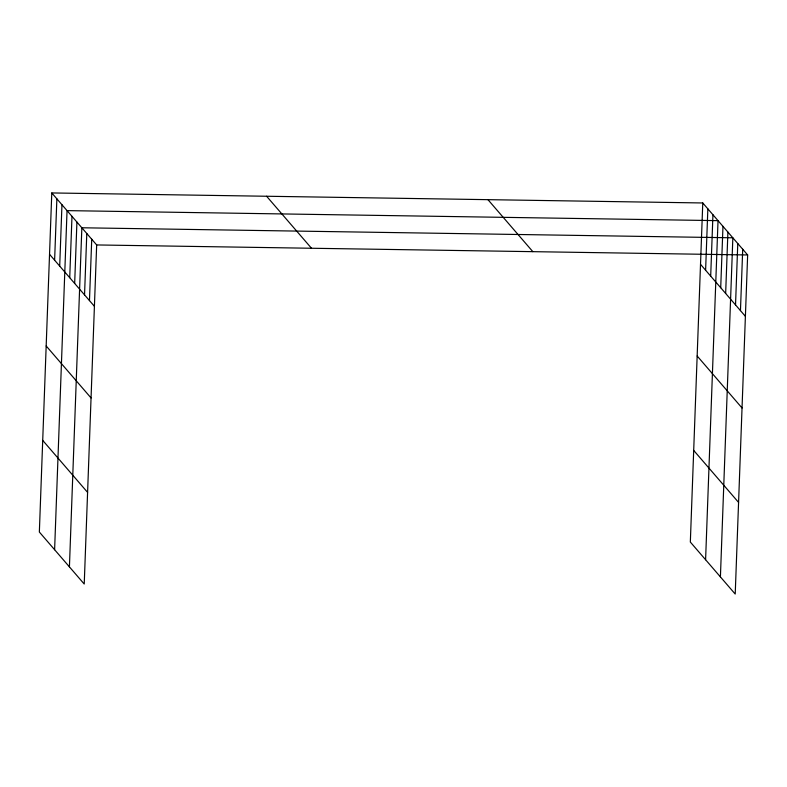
<?xml version="1.0" encoding="UTF-8"?>
<svg xmlns="http://www.w3.org/2000/svg" width="787" height="787" viewBox="0 0 787 787"><rect width="100%" height="100%" fill="white"/><g stroke="black" fill="none" stroke-linecap="round" stroke-linejoin="round"><path stroke-width="1.18" d="M51.785 192.943L39.35 532.032L84.229 584.033L96.663 244.944L51.785 192.943L702.771 202.967L747.65 254.968L735.215 594.057L690.337 542.056L702.771 202.967M54.618 260.202L56.871 198.836M59.704 266.095L61.957 204.728M54.608 549.719L67.043 210.621L718.029 220.645L705.595 559.744M69.728 277.713L71.981 216.336M74.667 283.428L76.919 222.062M69.423 566.876L81.848 227.777L732.845 237.802L720.41 576.901M84.543 294.869L86.786 233.503M89.472 300.595L91.725 239.218M705.605 270.226L707.857 208.86M710.691 276.119L712.943 214.753M720.715 287.737L722.968 226.361M725.653 293.453L727.906 232.086M735.53 304.894L737.773 243.527M740.459 310.619L742.712 249.243M96.663 244.944L747.65 254.968M700.519 264.334L745.397 316.335M697.164 355.99L742.043 407.981M487.95 199.652L532.829 251.653M693.701 450.41L738.58 502.411M266.606 196.248L311.485 248.249M49.532 254.309L94.41 306.31M46.177 345.965L91.056 397.956M42.714 440.386L87.593 492.387"/></g></svg>
